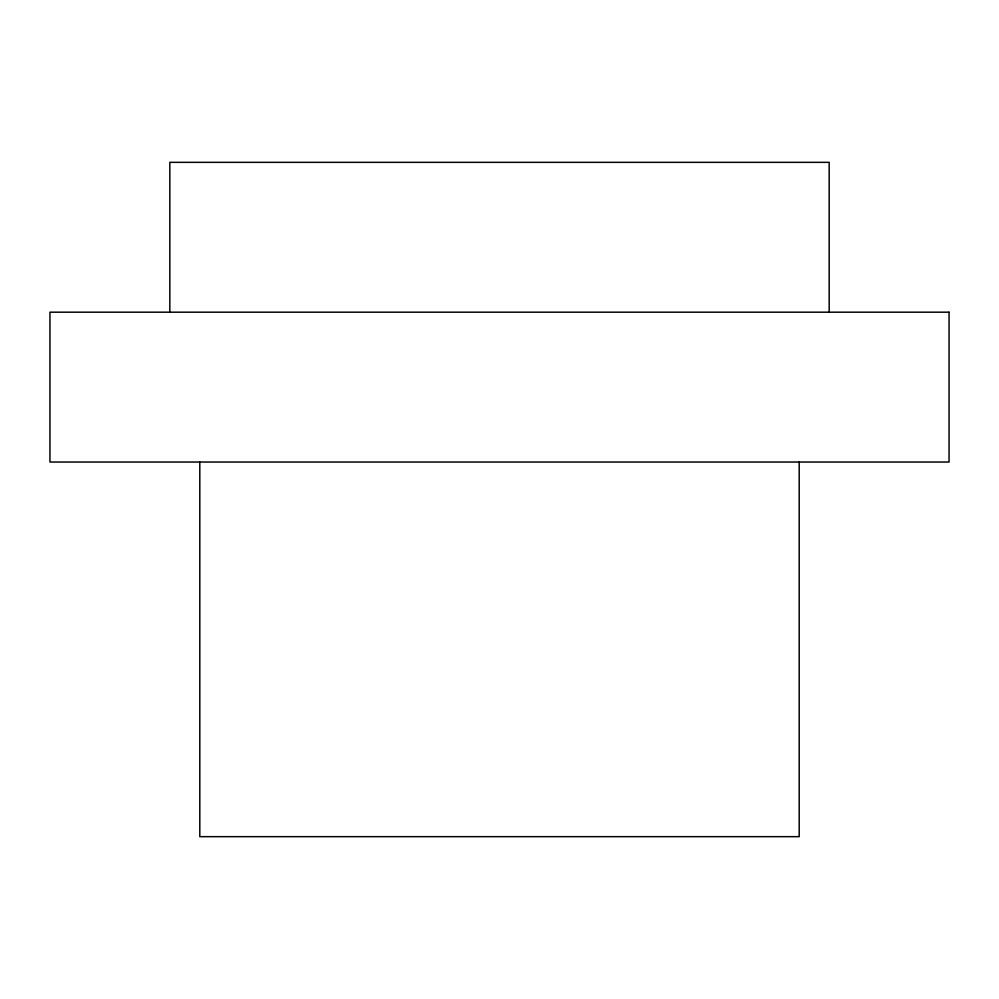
<?xml version="1.0" encoding="UTF-8"?>
<svg xmlns="http://www.w3.org/2000/svg" width="999" height="999" viewBox="0 0 999 999"><rect width="100%" height="100%" fill="white"/><g stroke="black" fill="none" stroke-linecap="round" stroke-linejoin="round"><path stroke-width="1.5" d="M829.17 312.188L829.17 162.338L169.83 162.338L169.83 312.188M799.2 462.038L799.2 836.663L199.8 836.663L199.8 462.038M949.05 312.188L49.95 312.188L49.95 462.038L949.05 462.038L949.05 312.188"/></g></svg>
